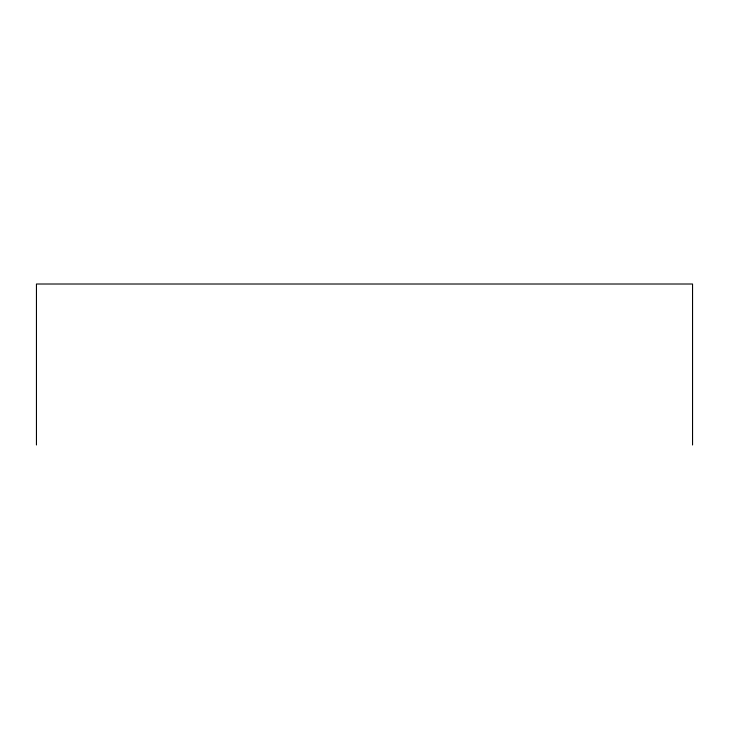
<?xml version="1.0" encoding="UTF-8"?>
<svg xmlns="http://www.w3.org/2000/svg" width="729" height="729" viewBox="0 0 729 729"><rect width="100%" height="100%" fill="white"/><g stroke="black" fill="none" stroke-linecap="round" stroke-linejoin="round"><path stroke-width="1.09" d="M692.55 444.991L692.55 284.009L36.45 284.009L36.45 444.991"/></g></svg>
